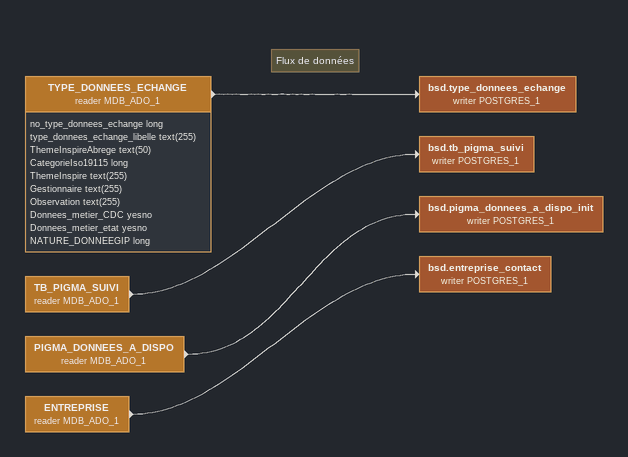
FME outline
TYPE_DONNEES_ECHANGE (reader MDB_ADO_1)
    attributes: no_type_donnees_echange long, type_donnees_echange_libelle text(255), ThemeInspireAbrege text(50), CategorieIso19115 long, ThemeInspire text(255), Gestionnaire text(255), Observation text(255), Donnees_metier_CDC yesno, Donnees_metier_etat yesno, NATURE_DONNEEGIP long
    -> bsd.type_donnees_echange (writer POSTGRES_1)
Note: Flux de données
bsd.type_donnees_echange (writer POSTGRES_1)
TB_PIGMA_SUIVI (reader MDB_ADO_1)
    -> bsd.tb_pigma_suivi (writer POSTGRES_1)
bsd.tb_pigma_suivi (writer POSTGRES_1)
PIGMA_DONNEES_A_DISPO (reader MDB_ADO_1)
    -> bsd.pigma_donnees_a_dispo_init (writer POSTGRES_1)
bsd.pigma_donnees_a_dispo_init (writer POSTGRES_1)
ENTREPRISE (reader MDB_ADO_1)
    -> bsd.entreprise_contact (writer POSTGRES_1)
bsd.entreprise_contact (writer POSTGRES_1)
